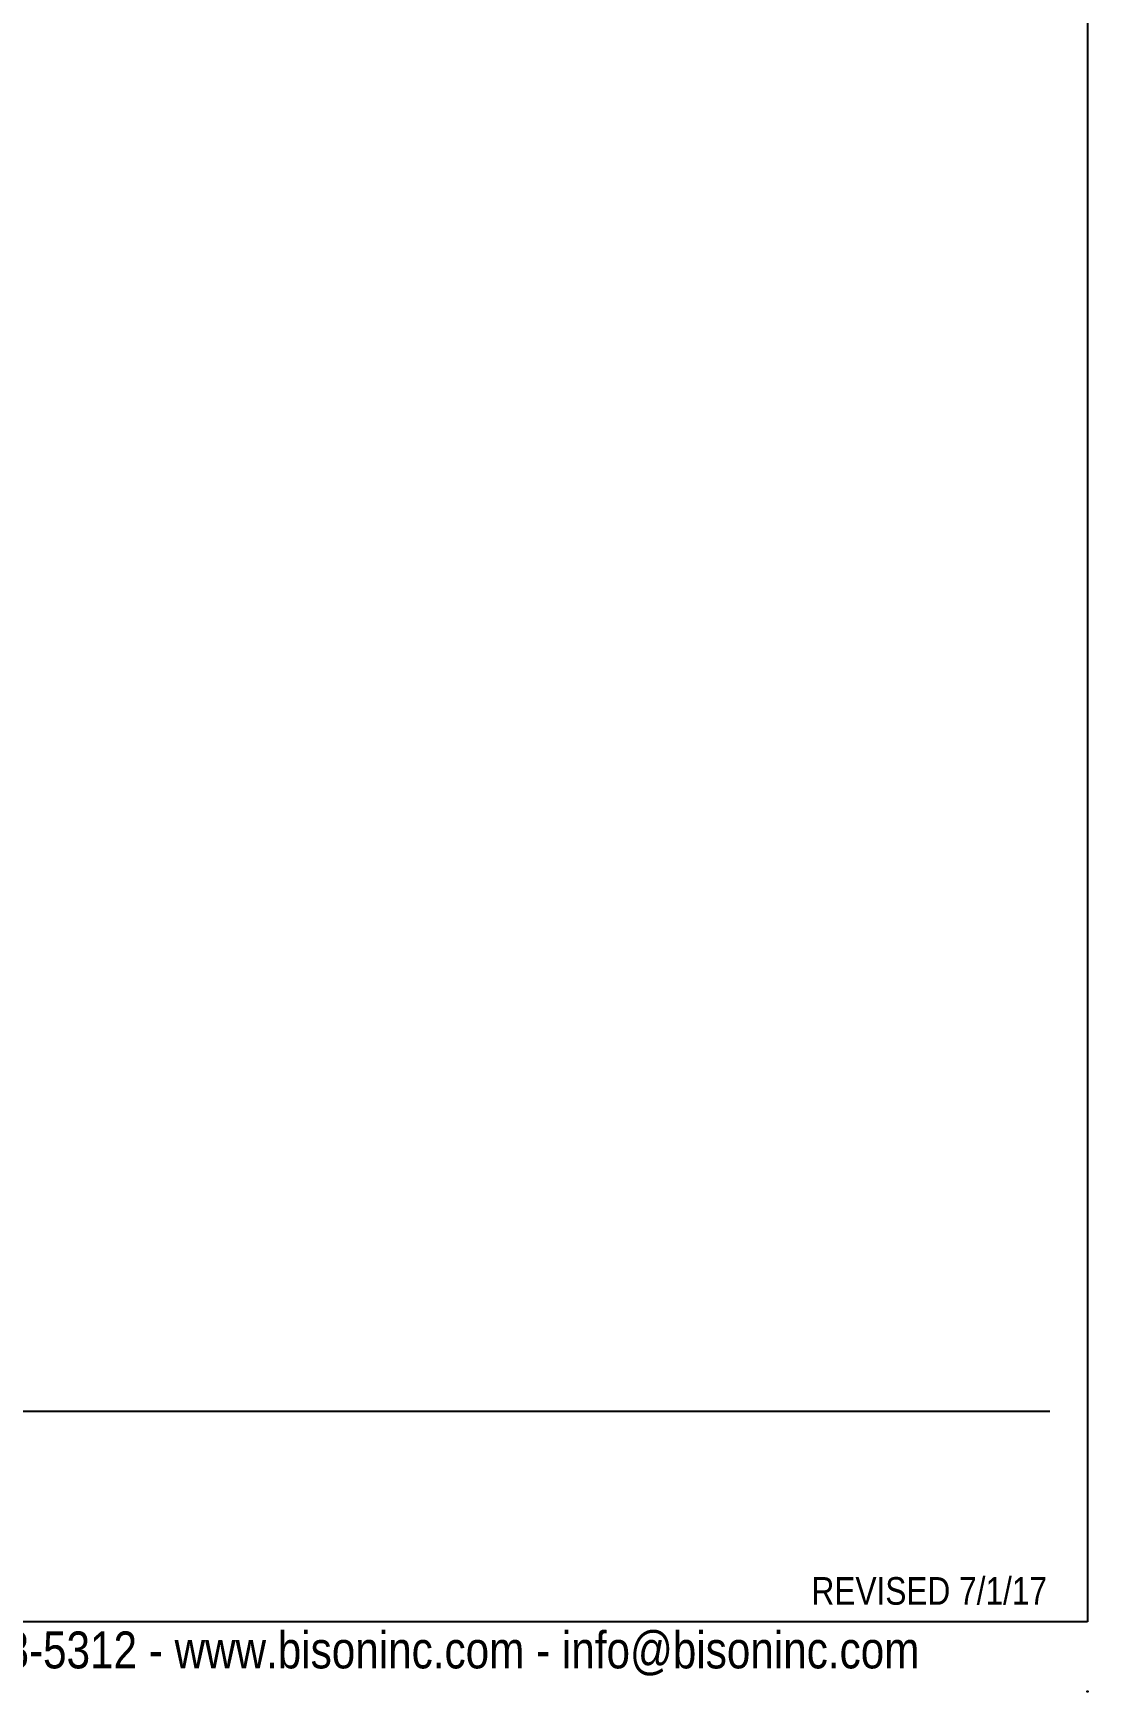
# Model space of a CAD drawing. Extents: x 536 to 1218, y -33 to 253.
# Drawn here: x 1126.9 to 1217.8, y -33 to 110 of the extents above; entities that cross this region are included whole.
import ezdxf

# ---------------------------------------------------------------- set-up
doc = ezdxf.new("R2010")
doc.units = 0
doc.header["$LTSCALE"] = 5
doc.header["$MEASUREMENT"] = 0
doc.layers.get('0').update_dxf_attribs({"linetype": 'CONTINUOUS'})
doc.layers.add('BISON Guides', color=7, linetype='CONTINUOUS')
doc.styles.add('353-LOGO$0$ZZ-SUBHEADING', font='ARIALN.TTF', dxfattribs={"height": 3.18})
doc.styles.add('ZZ-NOTES', font='ARIALN.TTF', dxfattribs={"height": 2.38})

msp = doc.modelspace()

# ---------------------------------------------------------------- linework, layer by layer
msp.add_line((1217.797, 252.985), (1217.797, -27.015))
at = {"layer": 'BISON Guides'}
for p, q in [((1055.157, -8.843), (1214.542, -8.843)), ((1217.797, -27.015), (1001.797, -27.015))]:
    msp.add_line(p, q, dxfattribs=at)
msp.add_circle((1217.797, -33.015), 0.03, dxfattribs=at)

# ---------------------------------------------------------------- texts
for s, height, style, p in [('REVISED 7/1/17', 2.38, 'ZZ-NOTES', (1194.003, -25.534)), ('603 L Street, Lincoln, NE  68508 - Phone: (888) 438-5311 - Fax: (888) 438-5312 - www.bisoninc.com - info@bisoninc.com', 3.18, '353-LOGO$0$ZZ-SUBHEADING', (1006.236, -31.023))]:
    msp.add_text(s, height=height, dxfattribs=dict(at, style=style)).set_placement(p)

doc.saveas('drawing.dxf')
